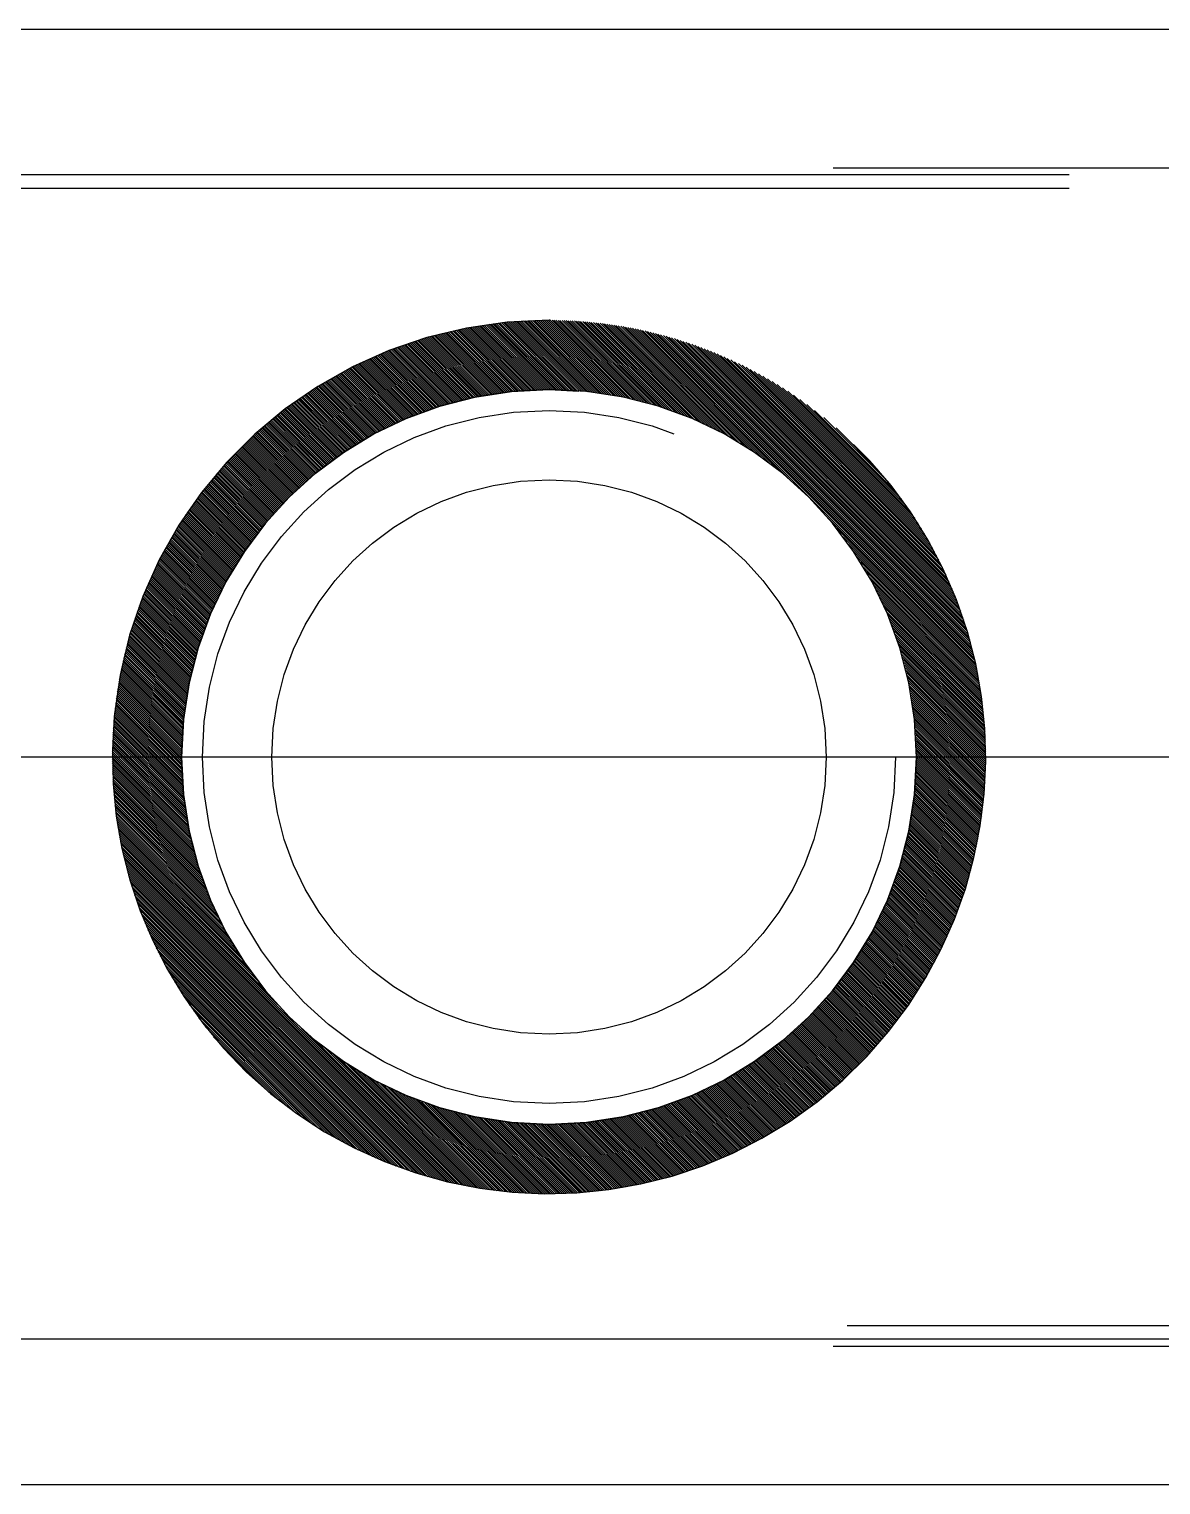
# Model space of a CAD drawing. Header units: millimetres. Extents: x 1 to 181, y 0 to 117.
# Drawn here: x 104.45 to 112.61, y 104.75 to 115.25 of the extents above; entities that cross this region are included whole.
import ezdxf

# ---------------------------------------------------------------- set-up
doc = ezdxf.new("R2010")
doc.units = ezdxf.units.MM
doc.linetypes.add('CENTER', pattern=[50.8, 31.75, -6.35, 6.35, -6.35])
doc.linetypes.add('DASHED', pattern=[19.05, 12.7, -6.35])
doc.layers.add('CENTER', color=1, linetype='CENTER')

msp = doc.modelspace()

# ---------------------------------------------------------------- linework, layer by layer
at = {"color": 7, "linetype": 'Continuous', "lineweight": -3}
for p, q in [((80.5, 115.25), (153.9, 115.25)), ((153.9, 104.75), (80.5, 104.75))]:
    msp.add_line(p, q, dxfattribs=at)
at = {"color": 3, "linetype": 'DASHED', "lineweight": -3}
for p, q in [((91.2, 114.25), (133.7, 114.25)), ((131.001, 114.2), (91.2, 114.2)), ((146, 114.1), (91.3, 114.1)), ((131.001, 114.1), (91.3, 114.1)), ((108.008, 112.643), (107.565, 113.085)), ((108.021, 112.644), (107.577, 113.088)), ((108.034, 112.645), (107.589, 113.09)), ((108.047, 112.646), (107.601, 113.092)), ((108.061, 112.646), (107.612, 113.095)), ((108.074, 112.647), (107.624, 113.097)), ((108.088, 112.648), (107.636, 113.099)), ((108.101, 112.648), (107.648, 113.101)), ((108.115, 112.649), (107.66, 113.103)), ((108.129, 112.649), (107.672, 113.105)), ((108.143, 112.649), (107.684, 113.108)), ((108.156, 112.65), (107.697, 113.11)), ((108.17, 112.65), (107.709, 113.111)), ((108.184, 112.65), (107.721, 113.113)), ((108.199, 112.65), (107.733, 113.115)), ((108.213, 112.65), (107.746, 113.117)), ((108.227, 112.65), (107.758, 113.119)), ((108.241, 112.65), (107.77, 113.121)), ((108.256, 112.649), (107.783, 113.122)), ((108.27, 112.649), (107.795, 113.124)), ((108.285, 112.649), (107.808, 113.125)), ((108.299, 112.648), (107.82, 113.127)), ((108.314, 112.648), (107.833, 113.129)), ((108.329, 112.647), (107.846, 113.13)), ((108.344, 112.646), (107.859, 113.131)), ((108.359, 112.645), (107.871, 113.133)), ((108.374, 112.644), (107.884, 113.134)), ((108.389, 112.643), (107.897, 113.135)), ((108.404, 112.642), (107.91, 113.137)), ((108.42, 112.641), (107.923, 113.138)), ((108.435, 112.64), (107.936, 113.139)), ((108.451, 112.638), (107.949, 113.14)), ((108.467, 112.637), (107.962, 113.141)), ((108.482, 112.635), (107.975, 113.142)), ((108.498, 112.633), (107.988, 113.143)), ((108.514, 112.631), (108.002, 113.144)), ((108.53, 112.629), (108.015, 113.145)), ((108.547, 112.627), (108.028, 113.145)), ((108.563, 112.625), (108.042, 113.146)), ((108.579, 112.623), (108.055, 113.147)), ((108.596, 112.62), (108.069, 113.147)), ((108.613, 112.618), (108.083, 113.148)), ((108.63, 112.615), (108.096, 113.148)), ((108.647, 112.612), (108.11, 113.149)), ((108.664, 112.609), (108.124, 113.149)), ((108.681, 112.606), (108.138, 113.149)), ((108.698, 112.603), (108.151, 113.15)), ((108.716, 112.599), (108.165, 113.15)), ((108.734, 112.596), (108.179, 113.15)), ((108.752, 112.592), (108.194, 113.15)), ((108.77, 112.588), (108.208, 113.15)), ((108.788, 112.584), (108.222, 113.15)), ((108.806, 112.58), (108.236, 113.15)), ((108.825, 112.575), (108.25, 113.15)), ((108.844, 112.571), (108.265, 113.149)), ((108.862, 112.566), (108.279, 113.149)), ((108.882, 112.561), (108.294, 113.149)), ((108.901, 112.556), (108.309, 113.148)), ((108.921, 112.55), (108.323, 113.148)), ((108.94, 112.544), (108.338, 113.147)), ((108.961, 112.539), (108.353, 113.146)), ((108.981, 112.532), (108.368, 113.146)), ((109.001, 112.526), (108.383, 113.145)), ((109.022, 112.519), (108.398, 113.144)), ((109.043, 112.512), (108.413, 113.143)), ((109.065, 112.505), (108.428, 113.142)), ((109.087, 112.497), (108.443, 113.141)), ((109.109, 112.489), (108.459, 113.139)), ((109.131, 112.481), (108.474, 113.138)), ((109.154, 112.472), (108.49, 113.137)), ((109.177, 112.463), (108.505, 113.135)), ((109.201, 112.454), (108.521, 113.134)), ((109.225, 112.444), (108.537, 113.132)), ((109.25, 112.433), (108.553, 113.13)), ((109.275, 112.422), (108.569, 113.128)), ((109.301, 112.411), (108.585, 113.126)), ((109.327, 112.398), (108.601, 113.124)), ((109.354, 112.386), (108.617, 113.122)), ((109.382, 112.372), (108.634, 113.12)), ((109.41, 112.357), (108.65, 113.118)), ((109.44, 112.342), (108.667, 113.115)), ((109.47, 112.326), (108.683, 113.113)), ((109.502, 112.308), (108.7, 113.11)), ((109.535, 112.289), (108.717, 113.107)), ((109.57, 112.268), (108.734, 113.104)), ((109.607, 112.246), (108.751, 113.101)), ((109.646, 112.221), (108.768, 113.098)), ((109.688, 112.193), (108.786, 113.095)), ((109.735, 112.16), (108.803, 113.092)), ((109.787, 112.122), (108.821, 113.088)), ((107.591, 112.579), (107.187, 112.983)), ((107.602, 112.582), (107.198, 112.986)), ((107.614, 112.584), (107.208, 112.99)), ((107.625, 112.587), (107.219, 112.993)), ((107.637, 112.589), (107.229, 112.997)), ((107.648, 112.592), (107.24, 113)), ((107.66, 112.594), (107.251, 113.004)), ((107.672, 112.597), (107.262, 113.007)), ((107.684, 112.599), (107.272, 113.01)), ((107.695, 112.602), (107.283, 113.014)), ((107.707, 112.604), (107.294, 113.017)), ((107.719, 112.606), (107.305, 113.02)), ((107.731, 112.608), (107.316, 113.023)), ((107.743, 112.61), (107.327, 113.027)), ((107.755, 112.612), (107.338, 113.03)), ((107.767, 112.614), (107.349, 113.033)), ((107.78, 112.616), (107.36, 113.036)), ((107.792, 112.618), (107.371, 113.039)), ((107.804, 112.62), (107.382, 113.042)), ((107.816, 112.622), (107.393, 113.045)), ((107.829, 112.624), (107.405, 113.048)), ((107.841, 112.626), (107.416, 113.051)), ((107.854, 112.627), (107.427, 113.054)), ((107.866, 112.629), (107.438, 113.057)), ((107.879, 112.63), (107.45, 113.059)), ((107.891, 112.632), (107.461, 113.062)), ((107.904, 112.633), (107.473, 113.065)), ((107.917, 112.635), (107.484, 113.068)), ((107.93, 112.636), (107.495, 113.07)), ((107.942, 112.637), (107.507, 113.073)), ((107.955, 112.639), (107.519, 113.075)), ((107.968, 112.64), (107.53, 113.078)), ((107.981, 112.641), (107.542, 113.08)), ((107.994, 112.642), (107.553, 113.083)), ((109.848, 112.075), (108.839, 113.085)), ((109.931, 112.007), (108.857, 113.081)), ((111.277, 110.675), (108.875, 113.077)), ((111.273, 110.693), (108.893, 113.073)), ((111.269, 110.711), (108.911, 113.069)), ((111.264, 110.73), (108.93, 113.064)), ((111.26, 110.748), (108.948, 113.06)), ((111.255, 110.767), (108.967, 113.055)), ((111.25, 110.786), (108.986, 113.05)), ((111.245, 110.805), (109.005, 113.045)), ((111.24, 110.825), (109.025, 113.04)), ((111.235, 110.844), (109.044, 113.035)), ((111.229, 110.864), (109.064, 113.029)), ((111.224, 110.884), (109.084, 113.024)), ((111.218, 110.904), (109.104, 113.018)), ((111.211, 110.924), (109.124, 113.011)), ((111.205, 110.945), (109.145, 113.005)), ((111.198, 110.965), (109.165, 112.998)), ((111.192, 110.986), (109.186, 112.992)), ((111.185, 111.007), (109.207, 112.985)), ((107.297, 112.491), (106.913, 112.875)), ((107.307, 112.495), (106.923, 112.879)), ((107.317, 112.499), (106.932, 112.884)), ((107.328, 112.502), (106.942, 112.888)), ((107.338, 112.506), (106.952, 112.892)), ((107.349, 112.51), (106.962, 112.897)), ((107.36, 112.513), (106.972, 112.901)), ((107.37, 112.517), (106.982, 112.905)), ((107.381, 112.52), (106.992, 112.909)), ((107.391, 112.524), (107.002, 112.913)), ((107.402, 112.527), (107.012, 112.917)), ((107.413, 112.53), (107.022, 112.921)), ((107.424, 112.534), (107.032, 112.925)), ((107.435, 112.537), (107.042, 112.93)), ((107.446, 112.54), (107.052, 112.933)), ((107.456, 112.544), (107.063, 112.937)), ((107.467, 112.547), (107.073, 112.941)), ((107.478, 112.55), (107.083, 112.945)), ((107.489, 112.553), (107.093, 112.949)), ((107.501, 112.556), (107.104, 112.953)), ((107.512, 112.559), (107.114, 112.957)), ((107.523, 112.562), (107.124, 112.961)), ((107.534, 112.565), (107.135, 112.964)), ((107.545, 112.568), (107.145, 112.968)), ((107.557, 112.571), (107.155, 112.972)), ((107.568, 112.574), (107.166, 112.975)), ((107.579, 112.576), (107.176, 112.979)), ((111.177, 111.029), (109.229, 112.977)), ((111.17, 111.051), (109.251, 112.97)), ((111.162, 111.073), (109.273, 112.962)), ((111.154, 111.095), (109.295, 112.954)), ((111.145, 111.118), (109.318, 112.945)), ((111.136, 111.141), (109.341, 112.936)), ((111.127, 111.164), (109.364, 112.927)), ((111.118, 111.188), (109.388, 112.918)), ((111.108, 111.212), (109.412, 112.908)), ((111.097, 111.236), (109.436, 112.897)), ((111.087, 111.261), (109.461, 112.887)), ((111.075, 111.286), (109.486, 112.875)), ((107.077, 112.4), (106.704, 112.772)), ((107.086, 112.405), (106.714, 112.777)), ((107.096, 112.409), (106.723, 112.782)), ((107.106, 112.413), (106.732, 112.787)), ((107.115, 112.418), (106.741, 112.792)), ((107.125, 112.422), (106.751, 112.797)), ((107.135, 112.427), (106.76, 112.802)), ((107.145, 112.431), (106.769, 112.806)), ((107.155, 112.435), (106.779, 112.811)), ((107.165, 112.439), (106.788, 112.816)), ((107.175, 112.444), (106.798, 112.821)), ((107.185, 112.448), (106.807, 112.825)), ((107.195, 112.452), (106.817, 112.83)), ((107.205, 112.456), (106.826, 112.835)), ((107.215, 112.46), (106.836, 112.839)), ((107.225, 112.464), (106.845, 112.844)), ((107.235, 112.468), (106.855, 112.848)), ((107.245, 112.472), (106.864, 112.853)), ((107.255, 112.476), (106.874, 112.857)), ((107.266, 112.48), (106.884, 112.862)), ((107.276, 112.484), (106.893, 112.866)), ((107.286, 112.487), (106.903, 112.871)), ((111.064, 111.312), (109.512, 112.864)), ((111.051, 111.339), (109.539, 112.851)), ((111.039, 111.366), (109.566, 112.839)), ((111.025, 111.393), (109.593, 112.825)), ((111.011, 111.421), (109.621, 112.811)), ((110.996, 111.45), (109.65, 112.796)), ((110.981, 111.48), (109.68, 112.781)), ((106.89, 112.304), (106.526, 112.668)), ((106.899, 112.309), (106.534, 112.674)), ((106.908, 112.314), (106.543, 112.679)), ((106.917, 112.319), (106.552, 112.684)), ((106.927, 112.324), (106.561, 112.69)), ((106.936, 112.329), (106.569, 112.695)), ((106.945, 112.334), (106.578, 112.7)), ((106.954, 112.339), (106.587, 112.706)), ((106.963, 112.344), (106.596, 112.711)), ((106.973, 112.349), (106.605, 112.716)), ((106.982, 112.353), (106.614, 112.721)), ((106.991, 112.358), (106.623, 112.727)), ((107.001, 112.363), (106.632, 112.732)), ((107.01, 112.368), (106.641, 112.737)), ((107.019, 112.372), (106.65, 112.742)), ((107.029, 112.377), (106.659, 112.747)), ((107.038, 112.382), (106.668, 112.752)), ((107.048, 112.386), (106.677, 112.757)), ((107.057, 112.391), (106.686, 112.762)), ((107.067, 112.396), (106.695, 112.767)), ((110.964, 111.511), (109.711, 112.764)), ((110.946, 111.543), (109.743, 112.746)), ((110.928, 111.575), (109.775, 112.728)), ((110.908, 111.61), (109.81, 112.708)), ((110.886, 111.645), (109.845, 112.686)), ((106.724, 112.201), (106.365, 112.56)), ((106.733, 112.207), (106.373, 112.566)), ((106.741, 112.212), (106.381, 112.572)), ((106.75, 112.218), (106.39, 112.578)), ((106.758, 112.223), (106.398, 112.584)), ((106.767, 112.229), (106.406, 112.589)), ((106.775, 112.235), (106.415, 112.595)), ((106.784, 112.24), (106.423, 112.601)), ((106.793, 112.246), (106.432, 112.607)), ((106.802, 112.251), (106.44, 112.612)), ((106.81, 112.256), (106.448, 112.618)), ((106.819, 112.262), (106.457, 112.624)), ((106.828, 112.267), (106.465, 112.629)), ((106.837, 112.272), (106.474, 112.635)), ((106.845, 112.278), (106.483, 112.641)), ((106.854, 112.283), (106.491, 112.646)), ((106.863, 112.288), (106.5, 112.652)), ((106.872, 112.293), (106.508, 112.657)), ((106.881, 112.299), (106.517, 112.663)), ((110.863, 111.683), (109.883, 112.663)), ((110.838, 111.722), (109.922, 112.638)), ((110.81, 111.764), (109.964, 112.61)), ((110.778, 111.81), (110.01, 112.578)), ((106.584, 112.1), (106.228, 112.457)), ((106.592, 112.107), (106.236, 112.463)), ((106.6, 112.113), (106.244, 112.469)), ((106.608, 112.119), (106.252, 112.475)), ((106.616, 112.125), (106.26, 112.482)), ((106.625, 112.131), (106.268, 112.488)), ((106.633, 112.137), (106.276, 112.494)), ((106.641, 112.143), (106.284, 112.5)), ((106.649, 112.149), (106.292, 112.506)), ((106.657, 112.155), (106.3, 112.512)), ((106.666, 112.161), (106.308, 112.518)), ((106.674, 112.166), (106.316, 112.524)), ((106.682, 112.172), (106.324, 112.53)), ((106.691, 112.178), (106.332, 112.536)), ((106.699, 112.184), (106.34, 112.542)), ((106.707, 112.19), (106.348, 112.548)), ((106.716, 112.195), (106.357, 112.554)), ((110.742, 111.86), (110.06, 112.542)), ((110.7, 111.916), (110.116, 112.5)), ((106.46, 111.999), (106.106, 112.353)), ((106.467, 112.005), (106.113, 112.36)), ((106.475, 112.012), (106.121, 112.366)), ((106.483, 112.018), (106.128, 112.373)), ((106.49, 112.025), (106.136, 112.379)), ((106.498, 112.031), (106.143, 112.386)), ((106.506, 112.038), (106.151, 112.392)), ((106.513, 112.044), (106.159, 112.399)), ((106.521, 112.05), (106.166, 112.405)), ((106.529, 112.057), (106.174, 112.412)), ((106.537, 112.063), (106.182, 112.418)), ((106.545, 112.069), (106.189, 112.425)), ((106.553, 112.076), (106.197, 112.431)), ((106.56, 112.082), (106.205, 112.438)), ((106.568, 112.088), (106.213, 112.444)), ((106.576, 112.094), (106.22, 112.45)), ((110.648, 111.983), (110.183, 112.448)), ((110.573, 112.072), (110.272, 112.373)), ((106.349, 111.897), (105.996, 112.25)), ((106.357, 111.904), (106.003, 112.257)), ((106.364, 111.911), (106.01, 112.264)), ((106.371, 111.918), (106.017, 112.271)), ((106.378, 111.925), (106.025, 112.278)), ((106.386, 111.931), (106.032, 112.285)), ((106.393, 111.938), (106.039, 112.292)), ((106.4, 111.945), (106.046, 112.299)), ((106.408, 111.952), (106.054, 112.306)), ((106.415, 111.959), (106.061, 112.313)), ((106.422, 111.965), (106.068, 112.319)), ((106.43, 111.972), (106.076, 112.326)), ((106.437, 111.979), (106.083, 112.333)), ((106.445, 111.985), (106.091, 112.34)), ((106.452, 111.992), (106.098, 112.346)), ((106.245, 111.789), (105.891, 112.143)), ((106.252, 111.796), (105.898, 112.15)), ((106.259, 111.804), (105.905, 112.158)), ((106.266, 111.811), (105.912, 112.165)), ((106.272, 111.818), (105.919, 112.172)), ((106.279, 111.826), (105.926, 112.179)), ((106.286, 111.833), (105.933, 112.187)), ((106.293, 111.84), (105.939, 112.194)), ((106.3, 111.847), (105.946, 112.201)), ((106.307, 111.854), (105.953, 112.208)), ((106.314, 111.862), (105.96, 112.215)), ((106.321, 111.869), (105.968, 112.222)), ((106.328, 111.876), (105.975, 112.229)), ((106.335, 111.883), (105.982, 112.236)), ((106.342, 111.89), (105.989, 112.243)), ((106.153, 111.683), (105.798, 112.038)), ((106.16, 111.691), (105.805, 112.046)), ((106.166, 111.699), (105.811, 112.053)), ((106.172, 111.706), (105.818, 112.061)), ((106.179, 111.714), (105.824, 112.068)), ((106.185, 111.722), (105.831, 112.076)), ((106.192, 111.729), (105.838, 112.084)), ((106.198, 111.737), (105.844, 112.091)), ((106.205, 111.744), (105.851, 112.099)), ((106.212, 111.752), (105.858, 112.106)), ((106.218, 111.759), (105.864, 112.113)), ((106.225, 111.767), (105.871, 112.121)), ((106.232, 111.774), (105.878, 112.128)), ((106.238, 111.782), (105.884, 112.136)), ((106.072, 111.58), (105.716, 111.937)), ((106.079, 111.588), (105.722, 111.945)), ((106.085, 111.596), (105.728, 111.953)), ((106.091, 111.604), (105.734, 111.96)), ((106.097, 111.612), (105.741, 111.968)), ((106.103, 111.62), (105.747, 111.976)), ((106.109, 111.628), (105.753, 111.984)), ((106.115, 111.636), (105.76, 111.992)), ((106.122, 111.644), (105.766, 112)), ((106.128, 111.652), (105.772, 112.007)), ((106.134, 111.66), (105.779, 112.015)), ((106.14, 111.668), (105.785, 112.023)), ((106.147, 111.675), (105.792, 112.03)), ((105.996, 111.472), (105.637, 111.831)), ((106.002, 111.481), (105.643, 111.84)), ((106.008, 111.489), (105.649, 111.848)), ((106.014, 111.497), (105.655, 111.856)), ((106.019, 111.506), (105.661, 111.864)), ((106.025, 111.514), (105.667, 111.872)), ((106.031, 111.522), (105.673, 111.88)), ((106.037, 111.531), (105.679, 111.889)), ((106.043, 111.539), (105.685, 111.897)), ((106.049, 111.547), (105.691, 111.905)), ((106.055, 111.555), (105.697, 111.913)), ((106.06, 111.564), (105.703, 111.921)), ((106.066, 111.572), (105.71, 111.929)), ((105.925, 111.359), (105.562, 111.722)), ((105.931, 111.368), (105.568, 111.731)), ((105.936, 111.377), (105.574, 111.739)), ((105.941, 111.386), (105.579, 111.748)), ((105.947, 111.395), (105.585, 111.756)), ((105.952, 111.403), (105.591, 111.765)), ((105.958, 111.412), (105.596, 111.773)), ((105.963, 111.421), (105.602, 111.782)), ((105.969, 111.429), (105.608, 111.79)), ((105.974, 111.438), (105.614, 111.798)), ((105.98, 111.447), (105.62, 111.807)), ((105.985, 111.455), (105.625, 111.815)), ((105.991, 111.464), (105.631, 111.823)), ((111.281, 110.657), (110.207, 111.731)), ((105.864, 111.251), (105.497, 111.618)), ((105.869, 111.26), (105.502, 111.627)), ((105.874, 111.269), (105.508, 111.635)), ((105.879, 111.279), (105.513, 111.644)), ((105.884, 111.288), (105.519, 111.653)), ((105.889, 111.297), (105.524, 111.662)), ((105.894, 111.306), (105.529, 111.67)), ((105.899, 111.315), (105.535, 111.679)), ((105.904, 111.324), (105.54, 111.688)), ((105.91, 111.333), (105.546, 111.696)), ((105.915, 111.342), (105.551, 111.705)), ((105.92, 111.351), (105.557, 111.714)), ((111.285, 110.639), (110.275, 111.648)), ((105.812, 111.148), (105.44, 111.519)), ((105.816, 111.157), (105.445, 111.528)), ((105.821, 111.167), (105.451, 111.537)), ((105.825, 111.176), (105.456, 111.546)), ((105.83, 111.186), (105.461, 111.555)), ((105.835, 111.195), (105.466, 111.564)), ((105.84, 111.205), (105.471, 111.573)), ((105.844, 111.214), (105.476, 111.582)), ((105.849, 111.223), (105.481, 111.591)), ((105.854, 111.233), (105.487, 111.6)), ((105.859, 111.242), (105.492, 111.609)), ((111.288, 110.621), (110.322, 111.587)), ((111.292, 110.603), (110.36, 111.535)), ((105.759, 111.031), (105.382, 111.408)), ((105.763, 111.041), (105.387, 111.417)), ((105.767, 111.051), (105.392, 111.426)), ((105.772, 111.061), (105.396, 111.436)), ((105.776, 111.07), (105.401, 111.445)), ((105.78, 111.08), (105.406, 111.455)), ((105.785, 111.09), (105.411, 111.464)), ((105.789, 111.1), (105.416, 111.473)), ((105.793, 111.109), (105.421, 111.482)), ((105.798, 111.119), (105.425, 111.492)), ((105.802, 111.129), (105.43, 111.501)), ((105.807, 111.138), (105.435, 111.51)), ((111.295, 110.586), (110.393, 111.488)), ((111.298, 110.568), (110.421, 111.446)), ((111.301, 110.551), (110.446, 111.407)), ((105.715, 110.92), (105.332, 111.302)), ((105.718, 110.93), (105.336, 111.312)), ((105.722, 110.94), (105.341, 111.322)), ((105.726, 110.95), (105.345, 111.331)), ((105.73, 110.961), (105.35, 111.341)), ((105.734, 110.971), (105.354, 111.351)), ((105.738, 110.981), (105.359, 111.36)), ((105.742, 110.991), (105.363, 111.37)), ((105.746, 111.001), (105.368, 111.379)), ((105.75, 111.011), (105.373, 111.389)), ((105.755, 111.021), (105.377, 111.398)), ((111.304, 110.534), (110.468, 111.37)), ((111.307, 110.517), (110.489, 111.335)), ((111.31, 110.5), (110.508, 111.302)), ((105.678, 110.814), (105.289, 111.204)), ((105.682, 110.825), (105.293, 111.214)), ((105.685, 110.836), (105.297, 111.224)), ((105.689, 110.846), (105.302, 111.234)), ((105.692, 110.857), (105.306, 111.243)), ((105.696, 110.867), (105.31, 111.253)), ((105.7, 110.878), (105.314, 111.263)), ((105.703, 110.888), (105.319, 111.273)), ((105.707, 110.899), (105.323, 111.283)), ((105.711, 110.909), (105.327, 111.293)), ((111.313, 110.483), (110.526, 111.27)), ((111.315, 110.467), (110.542, 111.24)), ((111.318, 110.45), (110.557, 111.21)), ((105.643, 110.695), (105.245, 111.092)), ((105.646, 110.706), (105.249, 111.102)), ((105.649, 110.717), (105.253, 111.112)), ((105.652, 110.728), (105.257, 111.123)), ((105.655, 110.739), (105.261, 111.133)), ((105.658, 110.75), (105.265, 111.143)), ((105.661, 110.761), (105.269, 111.153)), ((105.665, 110.771), (105.273, 111.163)), ((105.668, 110.782), (105.277, 111.174)), ((105.671, 110.793), (105.281, 111.184)), ((105.675, 110.804), (105.285, 111.194)), ((111.32, 110.434), (110.572, 111.182)), ((111.322, 110.417), (110.586, 111.154)), ((111.324, 110.401), (110.598, 111.127)), ((111.326, 110.385), (110.611, 111.101)), ((105.615, 110.581), (105.209, 110.987)), ((105.617, 110.593), (105.212, 110.998)), ((105.62, 110.604), (105.216, 111.008)), ((105.623, 110.616), (105.219, 111.019)), ((105.625, 110.627), (105.223, 111.029)), ((105.628, 110.638), (105.227, 111.04)), ((105.631, 110.65), (105.23, 111.05)), ((105.634, 110.661), (105.234, 111.061)), ((105.637, 110.672), (105.238, 111.071)), ((105.64, 110.683), (105.241, 111.082)), ((111.328, 110.369), (110.622, 111.075)), ((111.33, 110.353), (110.633, 111.05)), ((111.332, 110.337), (110.644, 111.025)), ((111.334, 110.321), (110.654, 111.001)), ((105.593, 110.475), (105.178, 110.89)), ((105.595, 110.487), (105.182, 110.901)), ((105.597, 110.499), (105.185, 110.912)), ((105.6, 110.511), (105.188, 110.923)), ((105.602, 110.523), (105.192, 110.934)), ((105.605, 110.535), (105.195, 110.944)), ((105.607, 110.546), (105.198, 110.955)), ((105.609, 110.558), (105.202, 110.966)), ((105.612, 110.57), (105.205, 110.976)), ((111.335, 110.305), (110.663, 110.977)), ((111.337, 110.29), (110.672, 110.954)), ((111.338, 110.274), (110.681, 110.931)), ((111.339, 110.259), (110.689, 110.909)), ((111.341, 110.243), (110.697, 110.887)), ((105.574, 110.353), (105.148, 110.779)), ((105.575, 110.366), (105.151, 110.79)), ((105.577, 110.378), (105.154, 110.802)), ((105.579, 110.391), (105.157, 110.813)), ((105.581, 110.403), (105.16, 110.824)), ((105.583, 110.415), (105.163, 110.835)), ((105.585, 110.427), (105.166, 110.846)), ((105.587, 110.439), (105.169, 110.857)), ((105.589, 110.451), (105.172, 110.868)), ((105.591, 110.463), (105.175, 110.879)), ((111.342, 110.228), (110.705, 110.865)), ((111.343, 110.213), (110.712, 110.843)), ((111.344, 110.198), (110.719, 110.822)), ((111.345, 110.183), (110.726, 110.801)), ((111.346, 110.168), (110.732, 110.781)), ((105.561, 110.239), (105.123, 110.676)), ((105.562, 110.252), (105.126, 110.688)), ((105.563, 110.265), (105.129, 110.699)), ((105.565, 110.278), (105.131, 110.711)), ((105.566, 110.29), (105.134, 110.722)), ((105.567, 110.303), (105.137, 110.734)), ((105.569, 110.316), (105.139, 110.745)), ((105.57, 110.328), (105.142, 110.757)), ((105.572, 110.341), (105.145, 110.768)), ((111.346, 110.153), (110.739, 110.761)), ((111.347, 110.138), (110.744, 110.74)), ((111.348, 110.123), (110.75, 110.721)), ((111.348, 110.109), (110.756, 110.701)), ((111.349, 110.094), (110.761, 110.682)), ((105.553, 110.12), (105.102, 110.57)), ((105.553, 110.133), (105.104, 110.582)), ((105.554, 110.147), (105.107, 110.594)), ((105.555, 110.16), (105.109, 110.606)), ((105.556, 110.173), (105.111, 110.618)), ((105.557, 110.187), (105.114, 110.63)), ((105.558, 110.2), (105.116, 110.641)), ((105.559, 110.213), (105.118, 110.653)), ((105.56, 110.226), (105.121, 110.665)), ((111.349, 110.079), (110.766, 110.662)), ((111.349, 110.065), (110.771, 110.644)), ((111.35, 110.05), (110.775, 110.625)), ((111.35, 110.036), (110.78, 110.606)), ((111.35, 110.022), (110.784, 110.588)), ((111.35, 110.008), (110.788, 110.57)), ((105.55, 109.995), (105.084, 110.461)), ((105.55, 110.009), (105.086, 110.474)), ((105.55, 110.023), (105.088, 110.486)), ((105.55, 110.037), (105.09, 110.498)), ((105.55, 110.051), (105.092, 110.51)), ((105.551, 110.065), (105.094, 110.522)), ((105.551, 110.079), (105.096, 110.534)), ((105.552, 110.093), (105.098, 110.546)), ((105.552, 110.106), (105.1, 110.558)), ((111.35, 109.994), (110.792, 110.552)), ((111.35, 109.979), (110.796, 110.534)), ((111.35, 109.965), (110.799, 110.516)), ((111.35, 109.951), (110.803, 110.498)), ((111.349, 109.938), (110.806, 110.481)), ((111.349, 109.924), (110.809, 110.464)), ((105.553, 109.879), (105.071, 110.361)), ((105.552, 109.894), (105.072, 110.374)), ((105.552, 109.909), (105.074, 110.387)), ((105.551, 109.923), (105.075, 110.399)), ((105.551, 109.938), (105.077, 110.412)), ((105.55, 109.952), (105.079, 110.424)), ((105.55, 109.967), (105.08, 110.437)), ((105.55, 109.981), (105.082, 110.449)), ((111.349, 109.91), (110.812, 110.447)), ((111.348, 109.896), (110.815, 110.43)), ((111.348, 109.883), (110.818, 110.413)), ((111.347, 109.869), (110.82, 110.396)), ((111.347, 109.855), (110.823, 110.379)), ((111.346, 109.842), (110.825, 110.363)), ((105.561, 109.758), (105.061, 110.258)), ((105.56, 109.773), (105.062, 110.271)), ((105.558, 109.789), (105.063, 110.284)), ((105.557, 109.804), (105.064, 110.297)), ((105.556, 109.819), (105.065, 110.31)), ((105.555, 109.834), (105.067, 110.323)), ((105.554, 109.85), (105.068, 110.336)), ((105.553, 109.864), (105.069, 110.349)), ((111.345, 109.828), (110.827, 110.347)), ((111.345, 109.815), (110.829, 110.33)), ((111.344, 109.802), (110.831, 110.314)), ((111.343, 109.788), (110.833, 110.298)), ((111.342, 109.775), (110.835, 110.282)), ((111.341, 109.762), (110.837, 110.267)), ((111.34, 109.749), (110.838, 110.251)), ((105.574, 109.646), (105.054, 110.166)), ((105.576, 109.63), (105.054, 110.152)), ((105.572, 109.663), (105.055, 110.179)), ((105.57, 109.679), (105.056, 110.192)), ((105.568, 109.695), (105.057, 110.206)), ((105.566, 109.711), (105.058, 110.219)), ((105.564, 109.727), (105.059, 110.232)), ((105.563, 109.742), (105.06, 110.245)), ((111.339, 109.736), (110.84, 110.235)), ((111.338, 109.723), (110.841, 110.22)), ((111.337, 109.71), (110.842, 110.204)), ((111.335, 109.697), (110.843, 110.189)), ((111.334, 109.684), (110.844, 110.174)), ((111.333, 109.671), (110.845, 110.159)), ((105.599, 109.494), (105.05, 110.042)), ((105.589, 109.546), (105.051, 110.084)), ((105.592, 109.529), (105.051, 110.07)), ((105.595, 109.511), (105.051, 110.056)), ((105.581, 109.597), (105.052, 110.125)), ((105.584, 109.58), (105.052, 110.111)), ((105.586, 109.563), (105.052, 110.098)), ((105.578, 109.613), (105.053, 110.139)), ((111.331, 109.659), (110.846, 110.144)), ((111.33, 109.646), (110.847, 110.129)), ((111.329, 109.633), (110.848, 110.114)), ((111.327, 109.62), (110.848, 110.099)), ((111.325, 109.608), (110.849, 110.085)), ((111.324, 109.595), (110.849, 110.07)), ((111.322, 109.583), (110.849, 110.056)), ((111.321, 109.57), (110.85, 110.041)), ((105.602, 109.476), (105.05, 110.028)), ((105.606, 109.458), (105.05, 110.014)), ((105.61, 109.441), (105.05, 110)), ((105.614, 109.422), (105.05, 109.986)), ((105.618, 109.404), (105.05, 109.972)), ((105.622, 109.386), (105.05, 109.958)), ((105.627, 109.367), (105.051, 109.943)), ((111.308, 109.484), (110.849, 109.943)), ((111.319, 109.558), (110.85, 110.027)), ((111.317, 109.546), (110.85, 110.013)), ((111.315, 109.533), (110.85, 109.999)), ((111.313, 109.521), (110.85, 109.984)), ((111.311, 109.509), (110.85, 109.97)), ((111.31, 109.497), (110.85, 109.956)), ((105.631, 109.348), (105.051, 109.929)), ((105.636, 109.329), (105.051, 109.914)), ((105.641, 109.31), (105.052, 109.9)), ((105.647, 109.29), (105.052, 109.885)), ((105.652, 109.271), (105.053, 109.87)), ((105.658, 109.251), (105.053, 109.856)), ((105.664, 109.23), (105.054, 109.841)), ((111.29, 109.389), (110.845, 109.834)), ((111.295, 109.412), (110.846, 109.861)), ((111.292, 109.401), (110.846, 109.847)), ((111.297, 109.424), (110.847, 109.874)), ((111.301, 109.448), (110.848, 109.901)), ((111.299, 109.436), (110.848, 109.888)), ((111.305, 109.472), (110.849, 109.929)), ((111.303, 109.46), (110.849, 109.915)), ((105.67, 109.21), (105.055, 109.826)), ((105.677, 109.189), (105.056, 109.811)), ((105.684, 109.168), (105.057, 109.796)), ((105.691, 109.147), (105.058, 109.78)), ((105.698, 109.126), (105.059, 109.765)), ((105.706, 109.104), (105.06, 109.75)), ((105.714, 109.081), (105.061, 109.734)), ((111.27, 109.295), (110.836, 109.73)), ((111.273, 109.307), (110.837, 109.742)), ((111.275, 109.319), (110.839, 109.755)), ((111.278, 109.33), (110.84, 109.768)), ((111.28, 109.342), (110.841, 109.781)), ((111.283, 109.353), (110.842, 109.794)), ((111.285, 109.365), (110.843, 109.808)), ((111.288, 109.377), (110.844, 109.821)), ((105.723, 109.059), (105.063, 109.719)), ((105.732, 109.036), (105.064, 109.703)), ((105.741, 109.012), (105.066, 109.688)), ((105.751, 108.988), (105.067, 109.672)), ((105.761, 108.964), (105.069, 109.656)), ((105.772, 108.939), (105.071, 109.64)), ((105.783, 108.914), (105.072, 109.624)), ((111.248, 109.205), (110.824, 109.629)), ((111.251, 109.216), (110.826, 109.641)), ((111.254, 109.227), (110.827, 109.654)), ((111.257, 109.238), (110.829, 109.666)), ((111.259, 109.25), (110.83, 109.679)), ((111.262, 109.261), (110.832, 109.691)), ((111.265, 109.273), (110.833, 109.704)), ((111.268, 109.284), (110.835, 109.717)), ((105.795, 108.888), (105.074, 109.608)), ((105.807, 108.861), (105.077, 109.592)), ((105.82, 108.834), (105.079, 109.576)), ((105.834, 108.806), (105.081, 109.559)), ((105.849, 108.777), (105.083, 109.543)), ((105.865, 108.747), (105.086, 109.526)), ((111.22, 109.105), (110.806, 109.519)), ((111.223, 109.116), (110.808, 109.531)), ((111.227, 109.127), (110.81, 109.543)), ((111.23, 109.138), (110.812, 109.555)), ((111.233, 109.149), (110.814, 109.567)), ((111.236, 109.16), (110.816, 109.58)), ((111.239, 109.171), (110.818, 109.592)), ((111.242, 109.182), (110.82, 109.604)), ((111.245, 109.193), (110.822, 109.616)), ((105.882, 108.716), (105.088, 109.509)), ((105.9, 108.683), (105.091, 109.492)), ((105.92, 108.649), (105.094, 109.475)), ((105.941, 108.614), (105.097, 109.458)), ((105.965, 108.576), (105.1, 109.441)), ((105.991, 108.536), (105.103, 109.424)), ((111.19, 109.008), (110.784, 109.414)), ((111.193, 109.019), (110.787, 109.425)), ((111.197, 109.029), (110.789, 109.437)), ((111.2, 109.04), (110.792, 109.448)), ((111.204, 109.051), (110.794, 109.46)), ((111.207, 109.062), (110.797, 109.472)), ((111.21, 109.072), (110.799, 109.484)), ((111.214, 109.083), (110.802, 109.495)), ((111.217, 109.094), (110.804, 109.507)), ((106.021, 108.492), (105.106, 109.406)), ((106.056, 108.443), (105.11, 109.389)), ((106.097, 108.387), (105.113, 109.371)), ((106.151, 108.319), (105.117, 109.353)), ((106.242, 108.214), (105.121, 109.335)), ((107.517, 106.925), (105.125, 109.317)), ((111.157, 108.914), (110.759, 109.312)), ((111.161, 108.924), (110.762, 109.323)), ((111.164, 108.935), (110.765, 109.334)), ((111.168, 108.945), (110.768, 109.345)), ((111.172, 108.955), (110.771, 109.357)), ((111.175, 108.966), (110.774, 109.368)), ((111.179, 108.976), (110.776, 109.379)), ((111.183, 108.987), (110.779, 109.391)), ((111.186, 108.998), (110.782, 109.402)), ((107.499, 106.929), (105.129, 109.299)), ((107.481, 106.933), (105.133, 109.281)), ((107.462, 106.938), (105.138, 109.262)), ((107.443, 106.942), (105.142, 109.243)), ((107.424, 106.947), (105.147, 109.224)), ((107.405, 106.952), (105.152, 109.205)), ((111.117, 108.812), (110.727, 109.202)), ((111.121, 108.822), (110.73, 109.213)), ((111.125, 108.832), (110.734, 109.224)), ((111.13, 108.842), (110.737, 109.235)), ((111.133, 108.852), (110.74, 109.246)), ((111.137, 108.863), (110.744, 109.256)), ((111.141, 108.873), (110.747, 109.267)), ((111.145, 108.883), (110.75, 109.278)), ((111.149, 108.893), (110.753, 109.289)), ((111.153, 108.904), (110.756, 109.301)), ((107.386, 106.957), (105.157, 109.186)), ((107.367, 106.962), (105.162, 109.167)), ((107.347, 106.968), (105.168, 109.147)), ((107.327, 106.973), (105.173, 109.127)), ((107.307, 106.979), (105.179, 109.107)), ((111.075, 108.713), (110.691, 109.097)), ((111.079, 108.723), (110.695, 109.107)), ((111.084, 108.732), (110.699, 109.117)), ((111.088, 108.742), (110.702, 109.128)), ((111.092, 108.752), (110.706, 109.138)), ((111.097, 108.762), (110.71, 109.149)), ((111.101, 108.772), (110.713, 109.16)), ((111.105, 108.782), (110.717, 109.17)), ((111.109, 108.792), (110.72, 109.181)), ((111.113, 108.802), (110.724, 109.191)), ((107.287, 106.985), (105.185, 109.087)), ((107.267, 106.991), (105.191, 109.067)), ((107.246, 106.998), (105.198, 109.046)), ((107.225, 107.005), (105.205, 109.025)), ((107.204, 107.011), (105.211, 109.004)), ((111.03, 108.617), (110.652, 108.995)), ((111.035, 108.626), (110.656, 109.005)), ((111.039, 108.636), (110.66, 109.015)), ((111.044, 108.645), (110.664, 109.025)), ((111.048, 108.655), (110.668, 109.035)), ((111.053, 108.664), (110.672, 109.045)), ((111.057, 108.674), (110.676, 109.055)), ((111.062, 108.684), (110.68, 109.066)), ((111.066, 108.693), (110.684, 109.076)), ((111.071, 108.703), (110.687, 109.086)), ((107.183, 107.019), (105.219, 108.983)), ((107.161, 107.026), (105.226, 108.961)), ((107.14, 107.034), (105.234, 108.94)), ((107.117, 107.042), (105.242, 108.917)), ((107.095, 107.05), (105.25, 108.895)), ((110.977, 108.514), (110.605, 108.886)), ((110.982, 108.523), (110.609, 108.896)), ((110.987, 108.532), (110.613, 108.906)), ((110.992, 108.541), (110.618, 108.915)), ((110.997, 108.551), (110.622, 108.925)), ((111.002, 108.56), (110.627, 108.935)), ((111.006, 108.569), (110.631, 108.945)), ((111.011, 108.579), (110.635, 108.955)), ((111.016, 108.588), (110.639, 108.965)), ((111.021, 108.598), (110.644, 108.975)), ((111.025, 108.607), (110.648, 108.985)), ((107.072, 107.059), (105.259, 108.872)), ((107.049, 107.068), (105.268, 108.849)), ((107.026, 107.077), (105.277, 108.826)), ((107.002, 107.087), (105.287, 108.802)), ((110.921, 108.414), (110.553, 108.782)), ((110.927, 108.423), (110.558, 108.791)), ((110.932, 108.432), (110.563, 108.801)), ((110.937, 108.441), (110.568, 108.81)), ((110.942, 108.45), (110.572, 108.819)), ((110.947, 108.459), (110.577, 108.829)), ((110.952, 108.468), (110.582, 108.838)), ((110.957, 108.477), (110.586, 108.848)), ((110.962, 108.486), (110.591, 108.857)), ((110.967, 108.495), (110.596, 108.867)), ((110.972, 108.504), (110.6, 108.877)), ((106.978, 107.097), (105.297, 108.778)), ((106.953, 107.107), (105.307, 108.753)), ((106.928, 107.118), (105.318, 108.728)), ((106.902, 107.13), (105.33, 108.702)), ((106.876, 107.142), (105.342, 108.676)), ((110.863, 108.317), (110.499, 108.681)), ((110.868, 108.326), (110.504, 108.69)), ((110.874, 108.334), (110.509, 108.699)), ((110.879, 108.343), (110.514, 108.708)), ((110.884, 108.352), (110.519, 108.717)), ((110.89, 108.361), (110.524, 108.727)), ((110.895, 108.369), (110.529, 108.736)), ((110.9, 108.378), (110.534, 108.745)), ((110.906, 108.387), (110.539, 108.754)), ((110.911, 108.396), (110.544, 108.763)), ((110.916, 108.405), (110.549, 108.773)), ((106.85, 107.154), (105.354, 108.65)), ((106.822, 107.167), (105.367, 108.622)), ((106.794, 107.181), (105.381, 108.594)), ((110.795, 108.215), (110.435, 108.575)), ((110.801, 108.223), (110.44, 108.584)), ((110.807, 108.232), (110.446, 108.593)), ((110.812, 108.24), (110.451, 108.602)), ((110.818, 108.248), (110.456, 108.61)), ((110.824, 108.257), (110.462, 108.619)), ((110.829, 108.265), (110.467, 108.628)), ((110.835, 108.274), (110.472, 108.637)), ((110.841, 108.283), (110.478, 108.645)), ((110.846, 108.291), (110.483, 108.654)), ((110.852, 108.3), (110.488, 108.663)), ((110.857, 108.308), (110.493, 108.672)), ((106.766, 107.195), (105.395, 108.566)), ((106.737, 107.211), (105.411, 108.537)), ((106.706, 107.227), (105.427, 108.506)), ((106.675, 107.244), (105.444, 108.475)), ((110.718, 108.108), (110.361, 108.466)), ((110.724, 108.116), (110.366, 108.474)), ((110.73, 108.124), (110.372, 108.482)), ((110.736, 108.132), (110.378, 108.491)), ((110.742, 108.14), (110.384, 108.499)), ((110.748, 108.148), (110.39, 108.507)), ((110.754, 108.157), (110.395, 108.516)), ((110.76, 108.165), (110.401, 108.524)), ((110.766, 108.173), (110.407, 108.533)), ((110.772, 108.181), (110.412, 108.541)), ((110.778, 108.19), (110.418, 108.55)), ((110.784, 108.198), (110.423, 108.558)), ((110.789, 108.206), (110.429, 108.567)), ((106.643, 107.262), (105.462, 108.443)), ((106.61, 107.281), (105.481, 108.41)), ((106.575, 107.302), (105.502, 108.375)), ((110.638, 108.005), (110.282, 108.36)), ((110.644, 108.013), (110.288, 108.368)), ((110.65, 108.02), (110.294, 108.376)), ((110.657, 108.028), (110.3, 108.384)), ((110.663, 108.036), (110.307, 108.392)), ((110.669, 108.044), (110.313, 108.4)), ((110.675, 108.052), (110.319, 108.408)), ((110.682, 108.06), (110.325, 108.416)), ((110.688, 108.068), (110.331, 108.425)), ((110.694, 108.076), (110.337, 108.433)), ((110.7, 108.084), (110.343, 108.441)), ((110.706, 108.092), (110.349, 108.449)), ((110.712, 108.1), (110.355, 108.457)), ((106.538, 107.324), (105.524, 108.338)), ((106.5, 107.348), (105.548, 108.3)), ((106.46, 107.375), (105.575, 108.26)), ((110.553, 107.906), (110.199, 108.26)), ((110.56, 107.913), (110.205, 108.267)), ((110.566, 107.921), (110.212, 108.275)), ((110.573, 107.928), (110.218, 108.283)), ((110.579, 107.936), (110.225, 108.29)), ((110.586, 107.943), (110.231, 108.298)), ((110.592, 107.951), (110.238, 108.306)), ((110.599, 107.959), (110.244, 108.313)), ((110.605, 107.966), (110.25, 108.321)), ((110.612, 107.974), (110.257, 108.329)), ((110.618, 107.982), (110.263, 108.337)), ((110.625, 107.989), (110.269, 108.345)), ((110.631, 107.997), (110.276, 108.353)), ((106.416, 107.404), (105.604, 108.216)), ((106.369, 107.437), (105.637, 108.169)), ((110.457, 107.803), (110.104, 108.157)), ((110.464, 107.81), (110.111, 108.164)), ((110.471, 107.817), (110.118, 108.171)), ((110.478, 107.825), (110.125, 108.178)), ((110.485, 107.832), (110.131, 108.186)), ((110.492, 107.839), (110.138, 108.193)), ((110.499, 107.846), (110.145, 108.2)), ((110.506, 107.854), (110.152, 108.208)), ((110.513, 107.861), (110.159, 108.215)), ((110.519, 107.868), (110.165, 108.222)), ((110.526, 107.876), (110.172, 108.23)), ((110.533, 107.883), (110.179, 108.237)), ((110.54, 107.891), (110.185, 108.245)), ((110.546, 107.898), (110.192, 108.252)), ((106.316, 107.475), (105.675, 108.116)), ((106.256, 107.521), (105.721, 108.056)), ((110.343, 107.691), (109.989, 108.045)), ((110.35, 107.698), (109.996, 108.052)), ((110.358, 107.705), (110.004, 108.059)), ((110.365, 107.712), (110.011, 108.066)), ((110.372, 107.719), (110.018, 108.072)), ((110.379, 107.726), (110.026, 108.079)), ((110.387, 107.733), (110.033, 108.086)), ((110.394, 107.739), (110.04, 108.093)), ((110.401, 107.746), (110.047, 108.1)), ((110.408, 107.753), (110.054, 108.107)), ((110.415, 107.76), (110.062, 108.114)), ((110.422, 107.768), (110.069, 108.121)), ((110.429, 107.775), (110.076, 108.128)), ((110.436, 107.782), (110.083, 108.135)), ((110.443, 107.789), (110.09, 108.142)), ((110.45, 107.796), (110.097, 108.149)), ((106.182, 107.581), (105.781, 107.982)), ((107.535, 106.921), (106.414, 108.042)), ((107.553, 106.917), (106.519, 107.951)), ((110.223, 107.585), (109.868, 107.94)), ((110.23, 107.592), (109.875, 107.947)), ((110.238, 107.598), (109.883, 107.953)), ((110.246, 107.605), (109.891, 107.96)), ((110.253, 107.611), (109.899, 107.966)), ((110.261, 107.618), (109.906, 107.972)), ((110.268, 107.624), (109.914, 107.979)), ((110.276, 107.631), (109.922, 107.985)), ((110.284, 107.638), (109.929, 107.992)), ((110.291, 107.644), (109.937, 107.998)), ((110.299, 107.651), (109.944, 108.005)), ((110.306, 107.658), (109.952, 108.012)), ((110.313, 107.664), (109.959, 108.018)), ((110.321, 107.671), (109.967, 108.025)), ((110.328, 107.678), (109.974, 108.032)), ((110.336, 107.684), (109.982, 108.038)), ((106.068, 107.681), (105.881, 107.868)), ((107.571, 106.913), (106.587, 107.897)), ((107.589, 106.91), (106.643, 107.856)), ((110.089, 107.479), (109.731, 107.837)), ((110.097, 107.485), (109.739, 107.843)), ((110.105, 107.491), (109.747, 107.849)), ((110.113, 107.497), (109.755, 107.855)), ((110.121, 107.503), (109.764, 107.86)), ((110.129, 107.51), (109.772, 107.866)), ((110.137, 107.516), (109.78, 107.872)), ((110.145, 107.522), (109.788, 107.879)), ((110.153, 107.528), (109.796, 107.885)), ((110.16, 107.534), (109.804, 107.891)), ((110.168, 107.541), (109.812, 107.897)), ((110.176, 107.547), (109.82, 107.903)), ((110.184, 107.553), (109.828, 107.909)), ((110.192, 107.56), (109.836, 107.915)), ((110.2, 107.566), (109.844, 107.922)), ((110.207, 107.572), (109.852, 107.928)), ((110.215, 107.579), (109.86, 107.934)), ((107.606, 106.906), (106.692, 107.821)), ((107.624, 106.903), (106.736, 107.791)), ((107.641, 106.9), (106.776, 107.765)), ((107.658, 106.897), (106.814, 107.741)), ((109.931, 107.368), (109.568, 107.731)), ((109.939, 107.374), (109.577, 107.736)), ((109.948, 107.379), (109.586, 107.741)), ((109.956, 107.385), (109.595, 107.747)), ((109.965, 107.391), (109.603, 107.752)), ((109.973, 107.396), (109.612, 107.758)), ((109.982, 107.402), (109.621, 107.763)), ((109.99, 107.408), (109.629, 107.769)), ((109.998, 107.414), (109.638, 107.774)), ((110.007, 107.42), (109.647, 107.78)), ((110.015, 107.425), (109.655, 107.785)), ((110.023, 107.431), (109.664, 107.791)), ((110.031, 107.437), (109.672, 107.796)), ((110.04, 107.443), (109.681, 107.802)), ((110.048, 107.449), (109.689, 107.808)), ((110.056, 107.455), (109.697, 107.814)), ((110.064, 107.461), (109.706, 107.819)), ((110.072, 107.467), (109.714, 107.825)), ((110.08, 107.473), (109.722, 107.831)), ((107.675, 106.894), (106.849, 107.72)), ((107.692, 106.891), (106.883, 107.7)), ((107.709, 106.888), (106.916, 107.682)), ((107.726, 106.886), (106.947, 107.665)), ((107.743, 106.883), (106.977, 107.649)), ((107.759, 106.881), (107.006, 107.634)), ((109.746, 107.256), (109.376, 107.625)), ((109.755, 107.261), (109.386, 107.63)), ((109.764, 107.266), (109.395, 107.635)), ((109.773, 107.271), (109.405, 107.64)), ((109.782, 107.276), (109.414, 107.644)), ((109.791, 107.281), (109.423, 107.649)), ((109.8, 107.287), (109.433, 107.654)), ((109.809, 107.292), (109.442, 107.659)), ((109.818, 107.297), (109.451, 107.664)), ((109.827, 107.302), (109.46, 107.669)), ((109.835, 107.308), (109.469, 107.674)), ((109.844, 107.313), (109.479, 107.679)), ((109.853, 107.319), (109.488, 107.684)), ((109.862, 107.324), (109.497, 107.689)), ((109.87, 107.329), (109.506, 107.694)), ((109.879, 107.335), (109.515, 107.699)), ((109.888, 107.34), (109.524, 107.704)), ((109.896, 107.346), (109.533, 107.71)), ((109.905, 107.351), (109.542, 107.715)), ((109.914, 107.357), (109.551, 107.72)), ((109.922, 107.362), (109.559, 107.725)), ((107.776, 106.879), (107.034, 107.62)), ((107.792, 106.877), (107.061, 107.607)), ((107.808, 106.874), (107.088, 107.595)), ((107.824, 106.872), (107.114, 107.583)), ((107.84, 106.871), (107.139, 107.572)), ((107.856, 106.869), (107.164, 107.561)), ((107.872, 106.867), (107.188, 107.551)), ((107.888, 106.866), (107.212, 107.541)), ((107.903, 106.864), (107.236, 107.532)), ((107.919, 106.863), (107.259, 107.523)), ((109.522, 107.141), (109.14, 107.522)), ((109.531, 107.145), (109.15, 107.526)), ((109.541, 107.15), (109.161, 107.53)), ((109.551, 107.154), (109.171, 107.534)), ((109.56, 107.159), (109.181, 107.538)), ((109.57, 107.163), (109.191, 107.542)), ((109.579, 107.168), (109.201, 107.546)), ((109.589, 107.173), (109.211, 107.55)), ((109.598, 107.177), (109.221, 107.555)), ((109.608, 107.182), (109.231, 107.559)), ((109.617, 107.187), (109.241, 107.563)), ((109.626, 107.192), (109.251, 107.567)), ((109.636, 107.196), (109.261, 107.572)), ((109.645, 107.201), (109.27, 107.576)), ((109.655, 107.206), (109.28, 107.58)), ((109.664, 107.211), (109.29, 107.585)), ((109.673, 107.216), (109.3, 107.589)), ((109.682, 107.221), (109.309, 107.593)), ((109.692, 107.225), (109.319, 107.598)), ((109.701, 107.23), (109.329, 107.602)), ((109.71, 107.235), (109.338, 107.607)), ((109.719, 107.24), (109.348, 107.612)), ((109.728, 107.245), (109.357, 107.616)), ((109.737, 107.251), (109.367, 107.621)), ((107.934, 106.861), (107.281, 107.514)), ((107.95, 106.86), (107.304, 107.506)), ((107.965, 106.859), (107.326, 107.498)), ((107.98, 106.858), (107.347, 107.491)), ((107.996, 106.857), (107.368, 107.484)), ((108.011, 106.856), (107.389, 107.477)), ((108.026, 106.855), (107.41, 107.47)), ((108.041, 106.854), (107.43, 107.464)), ((108.056, 106.853), (107.451, 107.458)), ((108.07, 106.853), (107.471, 107.452)), ((108.085, 106.852), (107.49, 107.447)), ((108.1, 106.852), (107.51, 107.441)), ((108.114, 106.851), (107.529, 107.436)), ((108.129, 106.851), (107.548, 107.431)), ((108.143, 106.851), (107.567, 107.427)), ((108.158, 106.85), (107.586, 107.422)), ((108.172, 106.85), (107.604, 107.418)), ((109.198, 107.012), (108.793, 107.417)), ((109.208, 107.016), (108.804, 107.42)), ((109.219, 107.019), (108.816, 107.423)), ((109.229, 107.023), (108.827, 107.425)), ((109.24, 107.027), (108.838, 107.428)), ((109.25, 107.03), (108.85, 107.431)), ((109.261, 107.034), (108.861, 107.434)), ((109.271, 107.038), (108.872, 107.437)), ((109.282, 107.041), (108.883, 107.44)), ((109.292, 107.045), (108.895, 107.443)), ((109.302, 107.049), (108.906, 107.446)), ((109.312, 107.053), (108.917, 107.449)), ((109.323, 107.057), (108.928, 107.452)), ((109.333, 107.061), (108.939, 107.455)), ((109.343, 107.065), (108.95, 107.458)), ((109.353, 107.069), (108.961, 107.461)), ((109.363, 107.073), (108.971, 107.465)), ((109.374, 107.077), (108.982, 107.468)), ((109.384, 107.081), (108.993, 107.471)), ((109.394, 107.085), (109.004, 107.475)), ((109.404, 107.089), (109.014, 107.478)), ((109.414, 107.093), (109.025, 107.482)), ((109.424, 107.097), (109.036, 107.485)), ((109.434, 107.102), (109.046, 107.489)), ((109.443, 107.106), (109.057, 107.492)), ((109.453, 107.11), (109.067, 107.496)), ((109.463, 107.114), (109.078, 107.5)), ((109.473, 107.119), (109.088, 107.503)), ((109.483, 107.123), (109.099, 107.507)), ((109.493, 107.127), (109.109, 107.511)), ((109.502, 107.132), (109.12, 107.515)), ((109.512, 107.136), (109.13, 107.518)), ((108.186, 106.85), (107.622, 107.414)), ((108.2, 106.85), (107.641, 107.41)), ((108.214, 106.85), (107.658, 107.406)), ((108.228, 106.85), (107.676, 107.402)), ((108.242, 106.85), (107.694, 107.399)), ((108.256, 106.851), (107.711, 107.395)), ((108.27, 106.851), (107.729, 107.392)), ((108.284, 106.851), (107.746, 107.389)), ((108.298, 106.852), (107.763, 107.386)), ((108.311, 106.852), (107.78, 107.384)), ((108.325, 106.852), (107.797, 107.381)), ((108.339, 106.853), (107.813, 107.378)), ((108.352, 106.854), (107.83, 107.376)), ((108.366, 106.854), (107.846, 107.374)), ((108.379, 106.855), (107.863, 107.372)), ((108.392, 106.856), (107.879, 107.37)), ((108.406, 106.857), (107.895, 107.368)), ((108.419, 106.858), (107.911, 107.366)), ((108.432, 106.859), (107.927, 107.364)), ((108.445, 106.86), (107.942, 107.363)), ((108.458, 106.861), (107.958, 107.361)), ((108.471, 106.862), (107.973, 107.36)), ((108.484, 106.863), (107.989, 107.358)), ((108.497, 106.864), (108.004, 107.357)), ((108.51, 106.865), (108.019, 107.356)), ((108.523, 106.867), (108.034, 107.355)), ((108.536, 106.868), (108.05, 107.354)), ((108.549, 106.869), (108.064, 107.353)), ((108.561, 106.871), (108.079, 107.353)), ((108.574, 106.872), (108.094, 107.352)), ((108.587, 106.874), (108.109, 107.352)), ((108.599, 106.875), (108.123, 107.351)), ((108.612, 106.877), (108.138, 107.351)), ((108.624, 106.879), (108.152, 107.35)), ((108.637, 106.88), (108.167, 107.35)), ((108.649, 106.882), (108.181, 107.35)), ((108.661, 106.884), (108.195, 107.35)), ((108.674, 106.886), (108.209, 107.35)), ((108.686, 106.888), (108.223, 107.35)), ((108.698, 106.89), (108.237, 107.35)), ((108.71, 106.892), (108.251, 107.35)), ((108.722, 106.894), (108.265, 107.351)), ((108.734, 106.896), (108.279, 107.351)), ((108.746, 106.898), (108.293, 107.352)), ((108.758, 106.9), (108.306, 107.352)), ((108.77, 106.902), (108.32, 107.353)), ((108.782, 106.904), (108.333, 107.353)), ((108.794, 106.907), (108.347, 107.354)), ((108.806, 106.909), (108.36, 107.355)), ((108.818, 106.911), (108.373, 107.356)), ((108.83, 106.914), (108.387, 107.357)), ((108.841, 106.916), (108.4, 107.358)), ((108.853, 106.918), (108.413, 107.359)), ((108.865, 106.921), (108.426, 107.36)), ((108.876, 106.923), (108.439, 107.361)), ((108.888, 106.926), (108.452, 107.362)), ((108.899, 106.929), (108.465, 107.363)), ((108.911, 106.931), (108.478, 107.365)), ((108.922, 106.934), (108.49, 107.366)), ((108.934, 106.937), (108.503, 107.367)), ((108.945, 106.939), (108.516, 107.369)), ((108.957, 106.942), (108.528, 107.37)), ((108.968, 106.945), (108.541, 107.372)), ((108.979, 106.948), (108.553, 107.374)), ((108.99, 106.951), (108.566, 107.375)), ((109.002, 106.954), (108.578, 107.377)), ((109.013, 106.957), (108.591, 107.379)), ((109.024, 106.96), (108.603, 107.381)), ((109.035, 106.963), (108.615, 107.383)), ((109.046, 106.966), (108.627, 107.385)), ((109.057, 106.969), (108.639, 107.387)), ((109.068, 106.972), (108.651, 107.389)), ((109.079, 106.975), (108.663, 107.391)), ((109.09, 106.978), (108.675, 107.393)), ((109.101, 106.982), (108.687, 107.395)), ((109.112, 106.985), (108.699, 107.397)), ((109.123, 106.988), (108.711, 107.4)), ((109.134, 106.992), (108.723, 107.402)), ((109.144, 106.995), (108.735, 107.405)), ((109.155, 106.998), (108.746, 107.407)), ((109.166, 107.002), (108.758, 107.409)), ((109.176, 107.005), (108.77, 107.412)), ((109.187, 107.009), (108.781, 107.415)), ((91.3, 105.9), (146, 105.9)), ((91.3, 105.9), (134.501, 105.9)), ((134.501, 105.8), (91.2, 105.8)), ((91.2, 105.75), (133.7, 105.75))]:
    msp.add_line(p, q, dxfattribs=at)
for radius in [2.65, 2.5, 2]:
    msp.add_circle((108.2, 110), radius, dxfattribs=at)
for radius, start, end in [(3.15, 174.6945, 89.8613), (3.15, 90, 174.6945), (3.15, 89.8613, 90), (2.65, 90, 0), (2.65, 0, 90)]:
    msp.add_arc((108.2, 110), radius, start, end, dxfattribs=at)
at = {"layer": 'CENTER', "color": 1, "linetype": 'CENTER', "lineweight": -3}
msp.add_line((180.95, 110), (72, 110), dxfattribs=at)

doc.saveas('drawing.dxf')
